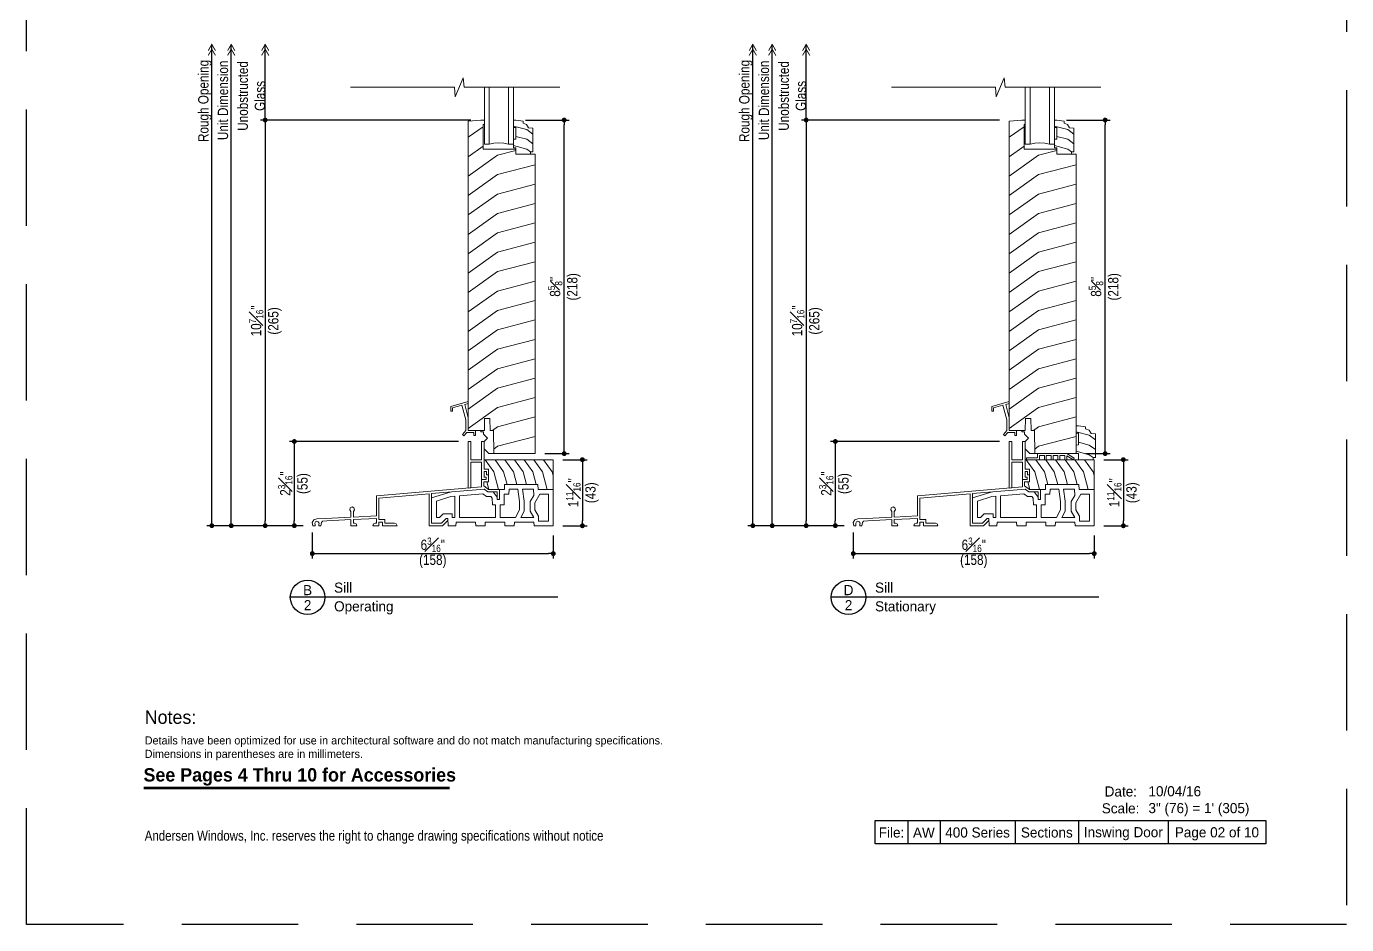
# Model space of a CAD drawing. Extents: x 0 to 323, y 0 to 44.
# Drawn here: x 34 to 68, y 0 to 23.14 of the extents above; entities that cross this region are included whole.
import ezdxf
from ezdxf.enums import TextEntityAlignment as Align

# ---------------------------------------------------------------- set-up
doc = ezdxf.new("R2010")
doc.units = 0
doc.header["$LTSCALE"] = 6
doc.header["$MEASUREMENT"] = 0
doc.linetypes.add('DASHED', pattern=[0.75, 0.5, -0.25])
doc.layers.get('0').update_dxf_attribs({"linetype": 'CONTINUOUS'})
doc.layers.get('Defpoints').update_dxf_attribs({"linetype": 'CONTINUOUS'})
doc.layers.add('A-ANNO-DIMS', color=3, linetype='CONTINUOUS')
doc.layers.add('A-ANNO-TEXT', color=4, linetype='CONTINUOUS')
doc.layers.add('A-DETL-MCUT', color=6, linetype='CONTINUOUS', lineweight=20)
doc.layers.add('A-DETL-PATT', color=8, linetype='CONTINUOUS', lineweight=5)
doc.layers.add('PLOT VIEW', color=1, linetype='DASHED', plot=False)
doc.styles.add('ADF Text', font='FRABK.TTF', dxfattribs={"width": 0.85})
doc.dimstyles.new('ADF 3 inches equals 1 foot', dxfattribs={"dimtxt": 0.265625, "dimasz": 0.125, "dimexe": 0.125, "dimexo": 0.25, "dimgap": 0.03125, "dimtad": 1, "dimdec": 6, "dimzin": 3, "dimdsep": 46, "dimlunit": 4, "dimtxsty": 'ADF Text', "dimblk": 'DOT', "dimcen": 0, "dimclrd": 256, "dimclre": 256, "dimclrt": 256, "dimadec": 0, "dimazin": 0, "dimtfac": 0.7, "dimtdec": 6, "dimtix": 1, "dimtmove": 0, "dimatfit": 0, "dimldrblk": 'DOT', "dimfxl": 0, "dimfrac": 1, "dimtolj": 1, "dimtzin": 4, "dimlwd": -1, "dimlwe": -1, "dimarcsym": 0})

# ---------------------------------------------------------------- blocks, each defined once
blk = doc.blocks.new('200 Series Sections')
at = {"layer": 'PLOT VIEW'}
blk.add_lwpolyline([(0, 44), (34, 44), (34, 0), (0, 0)], close=True, dxfattribs=at)
at = {"layer": 'A-ANNO-TEXT', "line_spacing_factor": 1.04, "style": 'ADF Text'}
for s, insert, char_height, width, attachment_point in [('{\\W1;Notes:}', (3.047, 5.516), 0.34375, 25.6958, 1), ('Andersen Windows, Inc. reserves the right to change drawing specifications without notice', (3.047, 2.083), 0.26042, 13.9095, 7)]:
    blk.add_mtext(s, dxfattribs=dict(at, insert=insert, char_height=char_height, width=width, attachment_point=attachment_point))
at = {"layer": 'A-ANNO-TEXT', "style": 'ADF Text'}
for s, insert, char_height, width, attachment_point in [('\\pi-0.625,l0.625,t0.625;{\\W1;Details have been optimized for use in architectural software and do not match manufacturing specifications.\\PDimensions in parentheses are in millimeters.}', (3.047, 4.85), 0.208333, 23.35277, 1), ('\\pi0.042099;{\\W1;Date:\\P\\pi-0.032878;Scale:}', (27.728, 2.862), 0.26042, 0.90494, 7), ('{\\W1;10/04/16\\P3" (76) = 1\' (305)}', (28.897, 2.793), 0.26042, 3.02006, 7)]:
    blk.add_mtext(s, dxfattribs=dict(at, insert=insert, char_height=char_height, width=width, attachment_point=attachment_point))
blk = doc.blocks.new('AW Detail Tag')
at = {"layer": 'A-ANNO-TEXT'}
blk.add_line((6.886, 0), (0, 0), dxfattribs=at)
blk.add_circle((0.443, 0), 0.443, dxfattribs=at)
blk = doc.blocks.new('AW Detail Tag-flat-1')
at = {"layer": 'A-ANNO-TEXT'}
blk.add_line((6.886, 0), (0, 0), dxfattribs=at)
blk.add_circle((0.443, 0), 0.443, dxfattribs=at)
blk = doc.blocks.new('_DOT')
at = {"color": 0, "linetype": 'ByBlock'}
blk.add_line((-0.5, 0), (-1, 0), dxfattribs=at)
at = {"color": 0, "linetype": 'ByBlock', "const_width": 0.5}
blk.add_lwpolyline([(-0.25, 0, 1), (0.25, 0, 1)], format="xyb", close=True, dxfattribs=at)
blk = doc.blocks.new('*D140')
at = {"layer": 'A-ANNO-DIMS', "transparency": 16777216}
for p, q in [((41.363, 10.106), (41.363, 9.433)), ((47.569, 10.025), (47.569, 9.433)), ((41.488, 9.558), (47.444, 9.558))]:
    blk.add_line(p, q, dxfattribs=at)
at = {"layer": 'Defpoints', "color": 0, "transparency": 16777216}
for p in [(41.363, 10.356), (47.569, 10.275), (47.569, 9.558)]:
    blk.add_point(p, dxfattribs=at)
at = {"layer": 'A-ANNO-DIMS', "transparency": 16777216, "xscale": 0.125, "yscale": 0.125, "zscale": 0.125, "rotation": 180}
blk.add_blockref('_DOT', (41.363, 9.558), dxfattribs=at)
at = {"layer": 'A-ANNO-DIMS', "transparency": 16777216, "xscale": 0.125, "yscale": 0.125, "zscale": 0.125}
blk.add_blockref('_DOT', (47.569, 9.558), dxfattribs=at)
at = {"layer": 'A-ANNO-DIMS', "transparency": 16777216, "char_height": 0.26562, "attachment_point": 5, "style": 'ADF Text'}
for s, insert in [('\\A1;6{\\H0.700000x;\\S3#16;}"', (44.466, 9.786)), ('\\A1;\\f [;\\fFranklin Gothic Book;(158)\\f]', (44.466, 9.359))]:
    blk.add_mtext(s, dxfattribs=dict(at, insert=insert))
blk = doc.blocks.new('*D141')
at = {"layer": 'A-ANNO-DIMS', "transparency": 16777216}
for p, q in [((47.819, 11.978), (48.444, 11.978)), ((48.319, 11.853), (48.319, 10.4)), ((47.819, 10.275), (48.444, 10.275))]:
    blk.add_line(p, q, dxfattribs=at)
at = {"layer": 'Defpoints', "color": 0, "transparency": 16777216}
for p in [(47.569, 11.978), (47.569, 10.275), (48.319, 10.275)]:
    blk.add_point(p, dxfattribs=at)
at = {"layer": 'A-ANNO-DIMS', "transparency": 16777216, "xscale": 0.125, "yscale": 0.125, "zscale": 0.125}
for p, rotation in [((48.319, 11.978), 90), ((48.319, 10.275), 270)]:
    blk.add_blockref('_DOT', p, dxfattribs=dict(at, rotation=rotation))
at = {"layer": 'A-ANNO-DIMS', "transparency": 16777216, "insert": (48.319, 11.126), "char_height": 0.26562, "attachment_point": 5, "rotation": 90, "style": 'ADF Text'}
blk.add_mtext('\\A1;1{\\H0.700000x;\\S11#16;}"\\P\\f [;\\fFranklin Gothic Book;(43)\\f]', dxfattribs=at)
blk = doc.blocks.new('*D142')
at = {"layer": 'A-ANNO-DIMS', "transparency": 16777216}
for p, q in [((46.856, 20.728), (47.975, 20.728)), ((47.85, 12.259), (47.85, 20.603)), ((47.35, 12.134), (47.975, 12.134))]:
    blk.add_line(p, q, dxfattribs=at)
at = {"layer": 'Defpoints', "color": 0, "transparency": 16777216}
for p in [(46.606, 20.728), (47.85, 20.728), (47.1, 12.134)]:
    blk.add_point(p, dxfattribs=at)
at = {"layer": 'A-ANNO-DIMS', "transparency": 16777216, "xscale": 0.125, "yscale": 0.125, "zscale": 0.125}
for p, rotation in [((47.85, 20.728), 90), ((47.85, 12.134), 270)]:
    blk.add_blockref('_DOT', p, dxfattribs=dict(at, rotation=rotation))
at = {"layer": 'A-ANNO-DIMS', "transparency": 16777216, "insert": (47.85, 16.431), "char_height": 0.26562, "attachment_point": 5, "rotation": 90, "style": 'ADF Text'}
blk.add_mtext('\\A1;8{\\H0.700000x;\\S5#8;}"\\P\\f [;\\fFranklin Gothic Book;(218)\\f]', dxfattribs=at)
blk = doc.blocks.new('*D143')
at = {"layer": 'A-ANNO-DIMS', "transparency": 16777216}
for p, q in [((45.45, 20.728), (40.025, 20.728)), ((40.15, 20.603), (40.15, 10.402)), ((41.128, 10.277), (40.025, 10.277))]:
    blk.add_line(p, q, dxfattribs=at)
at = {"layer": 'Defpoints', "color": 0, "transparency": 16777216}
for p in [(45.7, 20.728), (40.15, 10.277), (41.378, 10.277)]:
    blk.add_point(p, dxfattribs=at)
at = {"layer": 'A-ANNO-DIMS', "transparency": 16777216, "xscale": 0.125, "yscale": 0.125, "zscale": 0.125}
for p, rotation in [((40.15, 20.728), 90), ((40.15, 10.277), 270)]:
    blk.add_blockref('_DOT', p, dxfattribs=dict(at, rotation=rotation))
at = {"layer": 'A-ANNO-DIMS', "transparency": 16777216, "insert": (40.15, 15.552), "char_height": 0.26562, "attachment_point": 5, "rotation": 90, "style": 'ADF Text'}
blk.add_mtext('\\A1;10{\\H0.700000x;\\S7#16;}"\\P\\f [;\\fFranklin Gothic Book;(265)\\f]', dxfattribs=at)
blk = doc.blocks.new('AW Detail Arrow')
at = {"layer": 'A-ANNO-DIMS', "const_width": 0.0234}
for points in [[(-0.094, 0.286), (0, 0.123), (0.094, 0.286)], [(-0.094, 0.162), (0, 0), (0.094, 0.162)]]:
    blk.add_lwpolyline(points, dxfattribs=at)
blk = doc.blocks.new('AW Detail Arrow Text Sill')
at = {"layer": 'A-ANNO-TEXT', "xscale": -1, "rotation": 180}
for p in [(-1.375, 0), (-0.875, 0), (0, 0)]:
    blk.add_blockref('AW Detail Arrow', p, dxfattribs=at)
at = {"layer": 'A-ANNO-DIMS', "char_height": 0.26562, "attachment_point": 5, "rotation": 90, "style": 'ADF Text'}
for s, insert in [('\\A1;Rough Opening', (-1.553, -1.457)), ('\\A1;Unit Dimension', (-1.087, -1.442)), ('\\A1;Unobstructed\\PGlass', (-0.356, -1.328))]:
    blk.add_mtext(s, dxfattribs=dict(at, insert=insert))
blk = doc.blocks.new('*D144')
at = {"layer": 'A-ANNO-DIMS', "transparency": 16777216}
for p, q in [((45.131, 12.447), (40.775, 12.447)), ((40.9, 12.322), (40.9, 10.402)), ((41.128, 10.277), (40.775, 10.277))]:
    blk.add_line(p, q, dxfattribs=at)
at = {"layer": 'Defpoints', "color": 0, "transparency": 16777216}
for p in [(45.381, 12.447), (40.9, 10.277), (41.378, 10.277)]:
    blk.add_point(p, dxfattribs=at)
at = {"layer": 'A-ANNO-DIMS', "transparency": 16777216, "xscale": 0.125, "yscale": 0.125, "zscale": 0.125}
for p, rotation in [((40.9, 12.447), 90), ((40.9, 10.277), 270)]:
    blk.add_blockref('_DOT', p, dxfattribs=dict(at, rotation=rotation))
at = {"layer": 'A-ANNO-DIMS', "transparency": 16777216, "insert": (40.9, 11.362), "char_height": 0.26562, "attachment_point": 5, "rotation": 90, "style": 'ADF Text'}
blk.add_mtext('\\A1;2{\\H0.700000x;\\S3#16;}"\\P\\f [;\\fFranklin Gothic Book;(55)\\f]', dxfattribs=at)
blk = doc.blocks.new('*D145')
at = {"layer": 'A-ANNO-DIMS', "transparency": 16777216}
for p, q in [((55.295, 10.106), (55.295, 9.433)), ((61.501, 10.025), (61.501, 9.433)), ((55.42, 9.558), (61.376, 9.558))]:
    blk.add_line(p, q, dxfattribs=at)
at = {"layer": 'Defpoints', "color": 0, "transparency": 16777216}
for p in [(55.295, 10.356), (61.501, 10.275), (61.501, 9.558)]:
    blk.add_point(p, dxfattribs=at)
at = {"layer": 'A-ANNO-DIMS', "transparency": 16777216, "xscale": 0.125, "yscale": 0.125, "zscale": 0.125, "rotation": 180}
blk.add_blockref('_DOT', (55.295, 9.558), dxfattribs=at)
at = {"layer": 'A-ANNO-DIMS', "transparency": 16777216, "xscale": 0.125, "yscale": 0.125, "zscale": 0.125}
blk.add_blockref('_DOT', (61.501, 9.558), dxfattribs=at)
at = {"layer": 'A-ANNO-DIMS', "transparency": 16777216, "char_height": 0.26562, "attachment_point": 5, "style": 'ADF Text'}
for s, insert in [('\\A1;6{\\H0.700000x;\\S3#16;}"', (58.398, 9.786)), ('\\A1;\\f [;\\fFranklin Gothic Book;(158)\\f]', (58.398, 9.359))]:
    blk.add_mtext(s, dxfattribs=dict(at, insert=insert))
blk = doc.blocks.new('*D146')
at = {"layer": 'A-ANNO-DIMS', "transparency": 16777216}
for p, q in [((61.751, 11.978), (62.376, 11.978)), ((62.251, 11.853), (62.251, 10.4)), ((61.751, 10.275), (62.376, 10.275))]:
    blk.add_line(p, q, dxfattribs=at)
at = {"layer": 'Defpoints', "color": 0, "transparency": 16777216}
for p in [(61.501, 11.978), (61.501, 10.275), (62.251, 10.275)]:
    blk.add_point(p, dxfattribs=at)
at = {"layer": 'A-ANNO-DIMS', "transparency": 16777216, "xscale": 0.125, "yscale": 0.125, "zscale": 0.125}
for p, rotation in [((62.251, 11.978), 90), ((62.251, 10.275), 270)]:
    blk.add_blockref('_DOT', p, dxfattribs=dict(at, rotation=rotation))
at = {"layer": 'A-ANNO-DIMS', "transparency": 16777216, "insert": (62.251, 11.126), "char_height": 0.26562, "attachment_point": 5, "rotation": 90, "style": 'ADF Text'}
blk.add_mtext('\\A1;1{\\H0.700000x;\\S11#16;}"\\P\\f [;\\fFranklin Gothic Book;(43)\\f]', dxfattribs=at)
blk = doc.blocks.new('*D147')
at = {"layer": 'A-ANNO-DIMS', "transparency": 16777216}
for p, q in [((60.788, 20.728), (61.907, 20.728)), ((61.782, 12.259), (61.782, 20.603)), ((61.282, 12.134), (61.907, 12.134))]:
    blk.add_line(p, q, dxfattribs=at)
at = {"layer": 'Defpoints', "color": 0, "transparency": 16777216}
for p in [(60.538, 20.728), (61.782, 20.728), (61.032, 12.134)]:
    blk.add_point(p, dxfattribs=at)
at = {"layer": 'A-ANNO-DIMS', "transparency": 16777216, "xscale": 0.125, "yscale": 0.125, "zscale": 0.125}
for p, rotation in [((61.782, 20.728), 90), ((61.782, 12.134), 270)]:
    blk.add_blockref('_DOT', p, dxfattribs=dict(at, rotation=rotation))
at = {"layer": 'A-ANNO-DIMS', "transparency": 16777216, "insert": (61.782, 16.431), "char_height": 0.26562, "attachment_point": 5, "rotation": 90, "style": 'ADF Text'}
blk.add_mtext('\\A1;8{\\H0.700000x;\\S5#8;}"\\P\\f [;\\fFranklin Gothic Book;(218)\\f]', dxfattribs=at)
blk = doc.blocks.new('*D148')
at = {"layer": 'A-ANNO-DIMS', "transparency": 16777216}
for p, q in [((59.063, 20.728), (53.958, 20.728)), ((54.083, 20.603), (54.083, 10.402)), ((55.06, 10.277), (53.958, 10.277))]:
    blk.add_line(p, q, dxfattribs=at)
at = {"layer": 'Defpoints', "color": 0, "transparency": 16777216}
for p in [(59.313, 20.728), (54.083, 10.277), (55.31, 10.277)]:
    blk.add_point(p, dxfattribs=at)
at = {"layer": 'A-ANNO-DIMS', "transparency": 16777216, "xscale": 0.125, "yscale": 0.125, "zscale": 0.125}
for p, rotation in [((54.083, 20.728), 90), ((54.083, 10.277), 270)]:
    blk.add_blockref('_DOT', p, dxfattribs=dict(at, rotation=rotation))
at = {"layer": 'A-ANNO-DIMS', "transparency": 16777216, "insert": (54.083, 15.552), "char_height": 0.26562, "attachment_point": 5, "rotation": 90, "style": 'ADF Text'}
blk.add_mtext('\\A1;10{\\H0.700000x;\\S7#16;}"\\P\\f [;\\fFranklin Gothic Book;(265)\\f]', dxfattribs=at)
blk = doc.blocks.new('*D149')
at = {"layer": 'A-ANNO-DIMS', "transparency": 16777216}
for p, q in [((59.063, 12.447), (54.708, 12.447)), ((54.833, 12.322), (54.833, 10.402)), ((55.06, 10.277), (54.708, 10.277))]:
    blk.add_line(p, q, dxfattribs=at)
at = {"layer": 'Defpoints', "color": 0, "transparency": 16777216}
for p in [(59.313, 12.447), (54.833, 10.277), (55.31, 10.277)]:
    blk.add_point(p, dxfattribs=at)
at = {"layer": 'A-ANNO-DIMS', "transparency": 16777216, "xscale": 0.125, "yscale": 0.125, "zscale": 0.125}
for p, rotation in [((54.833, 12.447), 90), ((54.833, 10.277), 270)]:
    blk.add_blockref('_DOT', p, dxfattribs=dict(at, rotation=rotation))
at = {"layer": 'A-ANNO-DIMS', "transparency": 16777216, "insert": (54.833, 11.362), "char_height": 0.26562, "attachment_point": 5, "rotation": 90, "style": 'ADF Text'}
blk.add_mtext('\\A1;2{\\H0.700000x;\\S3#16;}"\\P\\f [;\\fFranklin Gothic Book;(55)\\f]', dxfattribs=at)
blk = doc.blocks.new('3_4 Glass-flat-2')
at = {"layer": 'A-DETL-MCUT'}
for p, q in [((-0.625, 1.469), (-0.625, 0)), ((-0.125, 0), (-0.125, 1.469))]:
    blk.add_line(p, q, dxfattribs=at)
blk.add_lwpolyline([(0, 1.469), (0, 0), (-0.125, 0), (-0.247, 0.027), (-0.375, 0.036), (-0.503, 0.027), (-0.625, 0), (-0.75, 0), (-0.75, 1.469)], dxfattribs=at)
at = {"layer": 'A-DETL-MCUT', "const_width": 0.0000001}
for points in [[(-0.125, 0.375), (-0.625, 0.375)], [(-0.625, 0.186), (-0.586, 0.186), (-0.538, 0.067), (-0.212, 0.067), (-0.164, 0.186), (-0.125, 0.186)]]:
    blk.add_lwpolyline(points, dxfattribs=at)
blk = doc.blocks.new('400 Series Door Glass Stop-flat-2')
at = {"layer": 'A-DETL-MCUT'}
blk.add_lwpolyline([(-0.102, 0.758), (-0.19, 0.797), (-0.19, 0.844), (-0.376, 0.875), (-0.438, 0.875), (-0.438, 0.684), (-0.376, 0.679), (-0.376, 0.383), (-0.438, 0.378), (-0.438, 0.161), (-0.376, 0.156), (-0.376, 0), (0, 0), (0, 0.057), (0.062, 0.057), (0.062, 0.667), (-0.048, 0.677), (-0.102, 0.758)], dxfattribs=at)
at = {"layer": 'A-DETL-PATT'}
for points in [[(-0.438, 0.718), (-0.097, 0.628), (0.062, 0.514)], [(-0.376, 0.451), (-0.097, 0.378), (0.062, 0.264)], [(-0.438, 0.218), (-0.097, 0.128), (0.002, 0.057)]]:
    blk.add_lwpolyline(points, dxfattribs=at)
blk = doc.blocks.new('400 Series Inswing Door Bottom Rail')
at = {"layer": 'A-DETL-MCUT'}
for p, q in [((-1.393, 0.594), (-1.393, 0.563)), ((-1.393, 0.563), (-1.331, 0.563)), ((-1.331, 0.563), (-1.331, 0.5)), ((-1.331, 0.5), (-1.227, 0.398)), ((-1.313, 0.313), (-1.227, 0.398)), ((-1.188, 0), (-1.313, 0.123)), ((-1.063, 0), (-1.188, 0))]:
    blk.add_line(p, q, dxfattribs=at)
blk.add_lwpolyline([(-1.337, 7.844), (-0.494, 7.844), (-0.494, 7.719), (0, 7.719), (0, 0), (-1.063, 0), (-1.073, 0.594), (-1.157, 0.594), (-1.162, 0.907), (-1.301, 0.907), (-1.306, 0.594), (-1.719, 0.594), (-1.719, 8.563), (-1.4, 8.594), (-1.306, 8.594), (-1.306, 8.5), (-1.337, 8.469)], close=True, dxfattribs=at)
blk.add_lwpolyline([(-1.531, 0.594), (-1.531, 0.469), (-1.578, 0.469), (-1.578, 0.547), (-1.758, 0.547), (-1.833, 0.459), (-1.868, 0.49), (-1.781, 0.592), (-1.781, 0.871), (-1.882, 1.247), (-2.125, 1.182), (-2.125, 1.097), (-2.172, 1.097), (-2.172, 1.218), (-1.719, 1.34), (-1.719, 1.291), (-1.812, 1.266), (-1.719, 0.918)], dxfattribs=at)
at = {"layer": 'A-DETL-PATT'}
for points in [[(-1.337, 8.422), (-1.719, 8.149)], [(-1.337, 7.922), (-1.719, 7.649)], [(-0.494, 7.813), (-0.965, 7.688), (-1.719, 7.149)], [(0, 7.444), (-0.965, 7.188), (-1.719, 6.649)], [(0, 6.944), (-0.965, 6.688), (-1.719, 6.149)], [(0, 6.444), (-0.965, 6.188), (-1.719, 5.649)], [(0, 5.944), (-0.965, 5.688), (-1.719, 5.149)], [(0, 5.444), (-0.965, 5.188), (-1.719, 4.649)], [(0, 4.944), (-0.965, 4.688), (-1.719, 4.149)], [(0, 4.444), (-0.965, 4.188), (-1.719, 3.649)], [(0, 3.944), (-0.965, 3.688), (-1.719, 3.149)], [(0, 3.444), (-0.965, 3.188), (-1.719, 2.649)], [(0, 2.944), (-0.965, 2.688), (-1.719, 2.149)], [(0, 2.444), (-0.965, 2.188), (-1.719, 1.649)], [(0, 1.944), (-0.965, 1.688), (-1.719, 1.149)], [(0, 1.444), (-0.965, 1.188), (-1.719, 0.649)], [(0, 0.944), (-0.965, 0.688), (-1.097, 0.594)], [(0, 0.444), (-0.965, 0.188), (-1.065, 0.117)]]:
    blk.add_lwpolyline(points, dxfattribs=at)
at = {"layer": 'A-DETL-MCUT'}
for name, p in [('3_4 Glass-flat-2', (-0.556, 7.969)), ('400 Series Door Glass Stop-flat-2', (-0.118, 7.719))]:
    blk.add_blockref(name, p, dxfattribs=at)
blk = doc.blocks.new('400 Series Inswing Door Sill-flat-2')
at = {"layer": 'A-DETL-MCUT'}
for p, q in [((-2.656, 0.87), (-3.133, 0.717)), ((-1.445, 0.739), (-1.551, 0.876))]:
    blk.add_line(p, q, dxfattribs=at)
for points in [[(-1.666, 1.314), (-1.666, 1.462), (-1.782, 1.462), (-1.782, 2.172), (-1.844, 2.172), (-1.844, 1.703), (-2.126, 1.703), (-2.126, 2.172), (-2.188, 2.172), (-2.188, 0.973), (-2.126, 0.978), (-2.126, 1.641), (-1.844, 1.641), (-1.844, 1.19)], [(0, 0.938), (0, 1.703), (-1.782, 1.703)], [(-2.716, 0.139), (-2.853, 0.002), (-3.195, 0.002), (-3.195, 0.823), (-4.493, 0.711), (-4.493, 0.158), (-4.337, 0.158), (-4.337, 0.064), (-4.086, 0.064), (-4.042, 0.046), (-4.024, 0.002), (-4.399, 0.002), (-4.399, 0.096), (-4.493, 0.096), (-4.493, 0.002), (-4.649, 0.002), (-4.631, 0.046), (-4.587, 0.064), (-4.555, 0.064), (-4.555, 0.19), (-5.149, 0.162), (-5.149, 0.064), (-5.117, 0.064), (-5.073, 0.046), (-5.055, 0.002), (-5.211, 0.002), (-5.211, 0.159), (-5.831, 0.129), (-5.941, 0.118), (-5.969, 0.081), (-5.984, 0.002), (-6.039, 0.002), (-6.039, 0.033), (-6.032, 0.071), (-6.051, 0.105), (-6.088, 0.118), (-6.124, 0.105), (-6.143, 0.071), (-6.136, 0.033), (-6.136, 0.002), (-6.191, 0.002), (-6.206, 0.081), (-6.165, 0.153), (-6.088, 0.182), (-5.867, 0.19), (-5.211, 0.221), (-5.211, 0.369), (-5.241, 0.412), (-5.228, 0.463), (-5.18, 0.486), (-5.132, 0.463), (-5.118, 0.412), (-5.149, 0.369), (-5.149, 0.224), (-4.555, 0.252), (-4.555, 0.768), (-1.844, 1.003), (-1.844, 1.19), (-1.728, 1.19), (-1.728, 1.252), (-1.782, 1.252), (-1.782, 1.4), (-1.72, 1.4), (-1.72, 1.314), (-1.666, 1.314), (-1.666, 1.128), (-1.792, 1.128), (-1.792, 1.026), (-1.668, 0.938), (-1.383, 0.938)], [(-1.383, 0.938), (-1.383, 0.674), (-1.445, 0.674), (-1.445, 0.876), (-1.681, 0.876), (-1.783, 0.946), (-3.133, 0.829), (-3.133, 0.064), (-2.879, 0.064), (-2.755, 0.188), (-2.719, 0.188), (-2.707, 0), (-2.505, 0), (-2.5, 0.094), (-2, 0.094), (-1.995, 0), (-1.755, 0), (-1.75, 0.094), (-1.25, 0.094), (-1.245, 0), (-1.005, 0), (-1, 0.094), (-0.5, 0.094), (-0.495, 0), (0, 0), (0, 0.938), (-0.392, 0.938), (-0.398, 1.062), (-1.252, 1.062), (-1.258, 0.938), (-1.383, 0.938)]]:
    blk.add_lwpolyline(points, dxfattribs=at)
for points in [[(-3.005, 0.214), (-2.927, 0.214), (-2.833, 0.308), (-2.606, 0.308), (-2.6, 0.214), (-2.534, 0.214), (-2.534, 0.76), (-2.634, 0.752), (-3.005, 0.63)], [(-2.414, 0.214), (-1.487, 0.214), (-1.487, 0.536), (-1.567, 0.536), (-1.573, 0.709), (-1.61, 0.756), (-1.718, 0.756), (-1.815, 0.823), (-2.414, 0.771)], [(-0.866, 0.625), (-0.916, 0.942), (-1.138, 0.942), (-1.144, 0.818), (-1.263, 0.818), (-1.263, 0.536), (-1.367, 0.536), (-1.367, 0.214), (-0.975, 0.214), (-0.866, 0.407)], [(-0.795, 0.942), (-0.746, 0.634), (-0.746, 0.375), (-0.837, 0.214), (-0.5, 0.214), (-0.591, 0.375), (-0.591, 0.625), (-0.504, 0.779), (-0.512, 0.942)], [(-0.12, 0.818), (-0.344, 0.818), (-0.471, 0.593), (-0.471, 0.407), (-0.38, 0.246), (-0.38, 0.12), (-0.12, 0.12)]]:
    blk.add_lwpolyline(points, close=True, dxfattribs=at)
at = {"layer": 'A-DETL-PATT'}
for points in [[(-1.408, 0.938), (-1.528, 1.393), (-1.75, 1.703)], [(-1.191, 1.062), (-1.278, 1.393), (-1.5, 1.703)], [(-0.941, 1.062), (-1.028, 1.393), (-1.25, 1.703)], [(-0.691, 1.062), (-0.778, 1.393), (-1, 1.703)], [(-0.441, 1.062), (-0.528, 1.393), (-0.75, 1.703)], [(-0.158, 0.938), (-0.278, 1.393), (-0.5, 1.703)], [(0, 1.286), (-0.028, 1.393), (-0.25, 1.703)], [(-1.658, 0.938), (-1.708, 1.128)]]:
    blk.add_lwpolyline(points, dxfattribs=at)
at = {"layer": 'A-DETL-MCUT'}
blk.add_blockref('400 Series Inswing Door Bottom Rail', (-0.469, 1.859), dxfattribs=at)
blk = doc.blocks.new('400 Series Inswing Hinged Door Sill')
at = {"layer": 'A-DETL-MCUT'}
blk.add_blockref('400 Series Inswing Door Sill-flat-2', (0, 0), dxfattribs=at)
blk = doc.blocks.new('400 Series Door Sill')
at = {"layer": 'A-DETL-MCUT'}
for p, q in [((-2.656, 0.87), (-3.133, 0.717)), ((-1.445, 0.739), (-1.551, 0.876))]:
    blk.add_line(p, q, dxfattribs=at)
for points in [[(0, 0.938), (0, 1.703), (-1.782, 1.703)], [(-2.716, 0.139), (-2.853, 0.002), (-3.195, 0.002), (-3.195, 0.823), (-4.493, 0.711), (-4.493, 0.158), (-4.337, 0.158), (-4.337, 0.064), (-4.086, 0.064), (-4.042, 0.046), (-4.024, 0.002), (-4.399, 0.002), (-4.399, 0.096), (-4.493, 0.096), (-4.493, 0.002), (-4.649, 0.002), (-4.631, 0.046), (-4.587, 0.064), (-4.555, 0.064), (-4.555, 0.19), (-5.149, 0.162), (-5.149, 0.064), (-5.117, 0.064), (-5.073, 0.046), (-5.055, 0.002), (-5.211, 0.002), (-5.211, 0.159), (-5.831, 0.129), (-5.941, 0.118), (-5.969, 0.081), (-5.984, 0.002), (-6.039, 0.002), (-6.039, 0.033), (-6.032, 0.071), (-6.051, 0.105), (-6.088, 0.118), (-6.124, 0.105), (-6.143, 0.071), (-6.136, 0.033), (-6.136, 0.002), (-6.191, 0.002), (-6.206, 0.081), (-6.165, 0.153), (-6.088, 0.182), (-5.867, 0.19), (-5.211, 0.221), (-5.211, 0.369), (-5.241, 0.412), (-5.228, 0.463), (-5.18, 0.486), (-5.132, 0.463), (-5.118, 0.412), (-5.149, 0.369), (-5.149, 0.224), (-4.555, 0.252), (-4.555, 0.768), (-1.844, 1.003), (-1.844, 1.19), (-1.728, 1.19), (-1.728, 1.252), (-1.782, 1.252), (-1.782, 1.4), (-1.72, 1.4), (-1.72, 1.314), (-1.666, 1.314), (-1.666, 1.128), (-1.792, 1.128), (-1.792, 1.026), (-1.668, 0.938), (-1.383, 0.938)], [(-1.383, 0.938), (-1.383, 0.674), (-1.445, 0.674), (-1.445, 0.876), (-1.681, 0.876), (-1.783, 0.946), (-3.133, 0.829), (-3.133, 0.064), (-2.879, 0.064), (-2.755, 0.188), (-2.719, 0.188), (-2.707, 0), (-2.505, 0), (-2.5, 0.094), (-2, 0.094), (-1.995, 0), (-1.755, 0), (-1.75, 0.094), (-1.25, 0.094), (-1.245, 0), (-1.005, 0), (-1, 0.094), (-0.5, 0.094), (-0.495, 0), (0, 0), (0, 0.938), (-0.392, 0.938), (-0.398, 1.062), (-1.252, 1.062), (-1.258, 0.938), (-1.383, 0.938)]]:
    blk.add_lwpolyline(points, dxfattribs=at)
for points in [[(-3.005, 0.214), (-2.927, 0.214), (-2.833, 0.308), (-2.606, 0.308), (-2.6, 0.214), (-2.534, 0.214), (-2.534, 0.76), (-2.634, 0.752), (-3.005, 0.63)], [(-2.414, 0.214), (-1.487, 0.214), (-1.487, 0.536), (-1.567, 0.536), (-1.573, 0.709), (-1.61, 0.756), (-1.718, 0.756), (-1.815, 0.823), (-2.414, 0.771)], [(-0.866, 0.625), (-0.916, 0.942), (-1.138, 0.942), (-1.144, 0.818), (-1.263, 0.818), (-1.263, 0.536), (-1.367, 0.536), (-1.367, 0.214), (-0.975, 0.214), (-0.866, 0.407)], [(-0.795, 0.942), (-0.746, 0.634), (-0.746, 0.375), (-0.837, 0.214), (-0.5, 0.214), (-0.591, 0.375), (-0.591, 0.625), (-0.504, 0.779), (-0.512, 0.942)], [(-0.12, 0.818), (-0.344, 0.818), (-0.471, 0.593), (-0.471, 0.407), (-0.38, 0.246), (-0.38, 0.12), (-0.12, 0.12)]]:
    blk.add_lwpolyline(points, close=True, dxfattribs=at)
at = {"layer": 'A-DETL-PATT'}
for points in [[(-1.408, 0.938), (-1.528, 1.393), (-1.75, 1.703)], [(-1.191, 1.062), (-1.278, 1.393), (-1.5, 1.703)], [(-0.941, 1.062), (-1.028, 1.393), (-1.25, 1.703)], [(-0.691, 1.062), (-0.778, 1.393), (-1, 1.703)], [(-0.441, 1.062), (-0.528, 1.393), (-0.75, 1.703)], [(-0.158, 0.938), (-0.278, 1.393), (-0.5, 1.703)], [(0, 1.286), (-0.028, 1.393), (-0.25, 1.703)], [(-1.658, 0.938), (-1.708, 1.128)]]:
    blk.add_lwpolyline(points, dxfattribs=at)
blk = doc.blocks.new('400 Series Door Glass Stop-flat-3')
at = {"layer": 'A-DETL-MCUT'}
blk.add_lwpolyline([(-0.102, 0.758), (-0.19, 0.797), (-0.19, 0.844), (-0.376, 0.875), (-0.438, 0.875), (-0.438, 0.684), (-0.376, 0.679), (-0.376, 0.383), (-0.438, 0.378), (-0.438, 0.161), (-0.376, 0.156), (-0.376, 0), (0, 0), (0, 0.057), (0.062, 0.057), (0.062, 0.667), (-0.048, 0.677), (-0.102, 0.758)], dxfattribs=at)
at = {"layer": 'A-DETL-PATT'}
for points in [[(-0.438, 0.718), (-0.097, 0.628), (0.062, 0.514)], [(-0.376, 0.451), (-0.097, 0.378), (0.062, 0.264)], [(-0.438, 0.218), (-0.097, 0.128), (0.002, 0.057)]]:
    blk.add_lwpolyline(points, dxfattribs=at)
blk = doc.blocks.new('400 Series Inswing Stat. Sill')
at = {"layer": 'A-DETL-MCUT'}
for points in [[(-1.666, 1.314), (-1.666, 1.462), (-1.782, 1.462), (-1.782, 2.172), (-1.844, 2.172), (-1.844, 1.703), (-2.126, 1.703), (-2.126, 2.172), (-2.188, 2.172), (-2.188, 0.973), (-2.126, 0.978), (-2.126, 1.641), (-1.844, 1.641), (-1.844, 1.19)], [(-0.709, 1.859), (-0.513, 1.746), (-0.538, 1.703), (-0.71, 1.802), (-0.71, 1.703), (-0.76, 1.703), (-0.76, 1.81), (-0.885, 1.81), (-0.885, 1.703), (-0.935, 1.703), (-0.935, 1.81), (-1.06, 1.81), (-1.06, 1.703), (-1.11, 1.703), (-1.11, 1.81), (-1.235, 1.81), (-1.235, 1.703), (-1.285, 1.703), (-1.285, 1.81), (-1.41, 1.81), (-1.41, 1.703), (-1.745, 1.703), (-1.745, 1.753), (-1.46, 1.753), (-1.46, 1.859)]]:
    blk.add_lwpolyline(points, dxfattribs=at)
for name, p in [('400 Series Inswing Door Bottom Rail', (-0.469, 1.859)), ('400 Series Door Glass Stop-flat-3', (-0.031, 1.703)), ('400 Series Door Sill', (0, 0))]:
    blk.add_blockref(name, p, dxfattribs=at)
blk = doc.blocks.new('Breakline 1')
at = {"layer": 'A-DETL-MCUT'}
blk.add_lwpolyline([(2.593, 0), (0.124, 0), (0.102, 0.244), (-0.102, -0.244), (-0.124, 0), (-2.802, 0)], dxfattribs=at)

msp = doc.modelspace()

# ---------------------------------------------------------------- linework, layer by layer
at = {"layer": 'A-ANNO-DIMS'}
for p, q in [((38.7753212, 10.2767975), (38.7753212, 22.6770837)), ((39.2753212, 10.2767975), (39.2753212, 22.6770837)), ((40.1503212, 20.7279663), (40.1503212, 22.6770837)), ((52.7075556, 10.2767975), (52.7075556, 22.6770837)), ((53.2075556, 10.2767975), (53.2075556, 22.6770837)), ((54.0825556, 20.7279663), (54.0825556, 22.6770837)), ((41.1279104, 10.2767975), (38.6503212, 10.2767975)), ((55.0601448, 10.2767975), (52.5825556, 10.2767975))]:
    msp.add_line(p, q, dxfattribs=at)
at = {"layer": 'A-ANNO-TEXT'}
for p, q in [((56.6963246, 2.6804896), (56.6963246, 2.0833332)), ((57.529658, 2.6804896), (57.529658, 2.0833332)), ((59.4630288, 2.6804896), (59.4630288, 2.0833332)), ((61.095776, 2.6804896), (61.095776, 2.0833332)), ((63.4037753, 2.6804896), (63.4037753, 2.0833332))]:
    msp.add_line(p, q, dxfattribs=at)
at = {"layer": 'A-ANNO-TEXT', "const_width": 0.0625}
msp.add_lwpolyline([(37.0161234, 3.520087), (44.8997295, 3.520087)], dxfattribs=at)
at = {"layer": 'A-ANNO-TEXT'}
msp.add_lwpolyline([(55.8629913, 2.6804896), (65.9166683, 2.6804896), (65.9166683, 2.0833332), (55.8629913, 2.0833332)], close=True, dxfattribs=at)

# ---------------------------------------------------------------- block references
at = {"layer": 'A-ANNO-DIMS'}
for p in [(40.1503212, 22.6770837), (54.0825556, 22.6770837)]:
    msp.add_blockref('AW Detail Arrow Text Sill', p, dxfattribs=at)
at = {"layer": 'A-ANNO-DIMS', "xscale": -0.125, "yscale": 0.125, "zscale": 0.125, "rotation": 180}
for p in [(38.7753212, 10.2767975), (39.2753212, 10.2767975), (52.7075556, 10.2767975), (53.2075556, 10.2767975)]:
    msp.add_blockref('_DOT', p, dxfattribs=at)
at = {"layer": 'A-ANNO-TEXT'}
for name, p in [('200 Series Sections', (34.0000016, -0.0000001)), ('AW Detail Tag', (54.7294241, 8.4319948))]:
    msp.add_blockref(name, p, dxfattribs=at)
at = {"layer": 'A-DETL-MCUT'}
for name, p in [('Breakline 1', (45.1472812, 21.5719023)), ('Breakline 1', (59.0795156, 21.5719023)), ('400 Series Inswing Hinged Door Sill', (47.5687199, 10.2749663)), ('400 Series Inswing Stat. Sill', (61.5009543, 10.2749663)), ('AW Detail Tag-flat-1', (40.7971897, 8.4319948))]:
    msp.add_blockref(name, p, dxfattribs=at)

# ---------------------------------------------------------------- texts
at = {"layer": 'A-ANNO-TEXT', "style": 'ADF Text'}
for s, p in [('B', (41.2417859, 8.4089292)), ('D', (55.1740203, 8.4089292))]:
    msp.add_text(s, height=0.2604167, dxfattribs=at).set_placement(p, align=Align.BOTTOM_CENTER)
for p in [(41.2417859, 8.3591098), (55.1740203, 8.3591098)]:
    msp.add_text('2', height=0.2604167, dxfattribs=at).set_placement(p, align=Align.TOP_CENTER)
at = {"layer": 'A-ANNO-TEXT', "line_spacing_factor": 1.04, "style": 'ADF Text'}
for s, insert, char_height, width, attachment_point in [('{\\W1;Sill}', (41.9243567, 8.5479047), 0.26041667, 3.81698722, 7), ('{\\W1;Sill}', (55.8565911, 8.5479047), 0.26041667, 3.81698722, 7), ('{\\W1;Operating}', (41.9243567, 8.3293305), 0.260416667, 3.81698722, 1), ('{\\W1;Stationary}', (55.8565911, 8.3293305), 0.260416667, 3.81698722, 1), ('{\\fFranklin Gothic Book|b1|i0|c0|p34;\\W1;See Pages 4 Thru 10 for Accessories}', (37.0161234, 3.5806771), 0.34375, 8.214213634, 7)]:
    msp.add_mtext(s, dxfattribs=dict(at, insert=insert, char_height=char_height, width=width, attachment_point=attachment_point))
at = {"layer": 'A-ANNO-TEXT', "attachment_point": 8, "style": 'ADF Text'}
for s, insert, char_height, width in [('{\\W1;File:}', (56.279658, 2.2401422), 0.260416667, 0.833333333), ('{\\W1;AW}', (57.1129913, 2.2401422), 0.26041667, 0.833333333), ('{\\W1;400 Series}', (58.4963434, 2.240142), 0.260416667, 1.933370854), ('{\\W1;Sections}', (60.2794024, 2.240142), 0.260416667, 1.632747151), ('{\\W1;Inswing Door}', (62.2497756, 2.1726897), 0.260416667, 2.307999283), ('{\\W1;Page 02 of 10}', (64.6602218, 2.1692297), 0.260416667, 2.512893023)]:
    msp.add_mtext(s, dxfattribs=dict(at, insert=insert, char_height=char_height, width=width))

# ---------------------------------------------------------------- dimensions: what is measured, and where the dimension line sits
at = {"layer": 'A-ANNO-DIMS'}
for base, p1, p2, picture, middle in [((40.1503212, 10.2767975), (45.6997199, 20.7279663), (41.3779104, 10.2767975), '*D143', (40.1503212, 15.5523827)), ((47.8497199, 20.7279663), (47.0997199, 12.1339663), (46.6057199, 20.7279663), '*D142', (47.8497199, 16.4309663)), ((54.0825556, 10.2767975), (59.3129543, 20.7279663), (55.3101448, 10.2767975), '*D148', (54.0825556, 15.5523827)), ((61.7819543, 20.7279663), (61.0319543, 12.1339663), (60.5379543, 20.7279663), '*D147', (61.7819543, 16.4309663)), ((40.9003212, 10.2767975), (45.3807199, 12.4469663), (41.3779104, 10.2767975), '*D144', (40.9003212, 11.3618819)), ((54.8325556, 10.2767975), (59.3129543, 12.4469663), (55.3101448, 10.2767975), '*D149', (54.8325556, 11.3618819)), ((48.3187199, 10.2749663), (47.5687199, 11.9779663), (47.5687199, 10.2749663), '*D141', (48.3187199, 11.1264663)), ((62.2509543, 10.2749663), (61.5009543, 11.9779663), (61.5009543, 10.2749663), '*D146', (62.2509543, 11.1264663))]:
    dim = msp.add_linear_dim(base=base, p1=p1, p2=p2, angle=270, dimstyle='ADF 3 inches equals 1 foot', override={"dimdec": 4, "dimpost": '\\X\\f'}, dxfattribs=at)
    dim.commit()
    dim.dimension.update_dxf_attribs({"geometry": picture, "text_midpoint": middle, "dimtype": 160})
for base, p1, p2, picture, middle in [((47.5687199, 9.5584758), (41.3628073, 10.3564103), (47.5687199, 10.2749663), '*D140', (44.4657636, 9.5584758)), ((61.5009543, 9.5584758), (55.2950417, 10.3564103), (61.5009543, 10.2749663), '*D145', (58.397998, 9.5584758))]:
    dim = msp.add_linear_dim(base=base, p1=p1, p2=p2, dimstyle='ADF 3 inches equals 1 foot', override={"dimdec": 4, "dimpost": '\\X\\f'}, dxfattribs=at)
    dim.commit()
    dim.dimension.update_dxf_attribs({"geometry": picture, "text_midpoint": middle})

doc.saveas('drawing.dxf')
